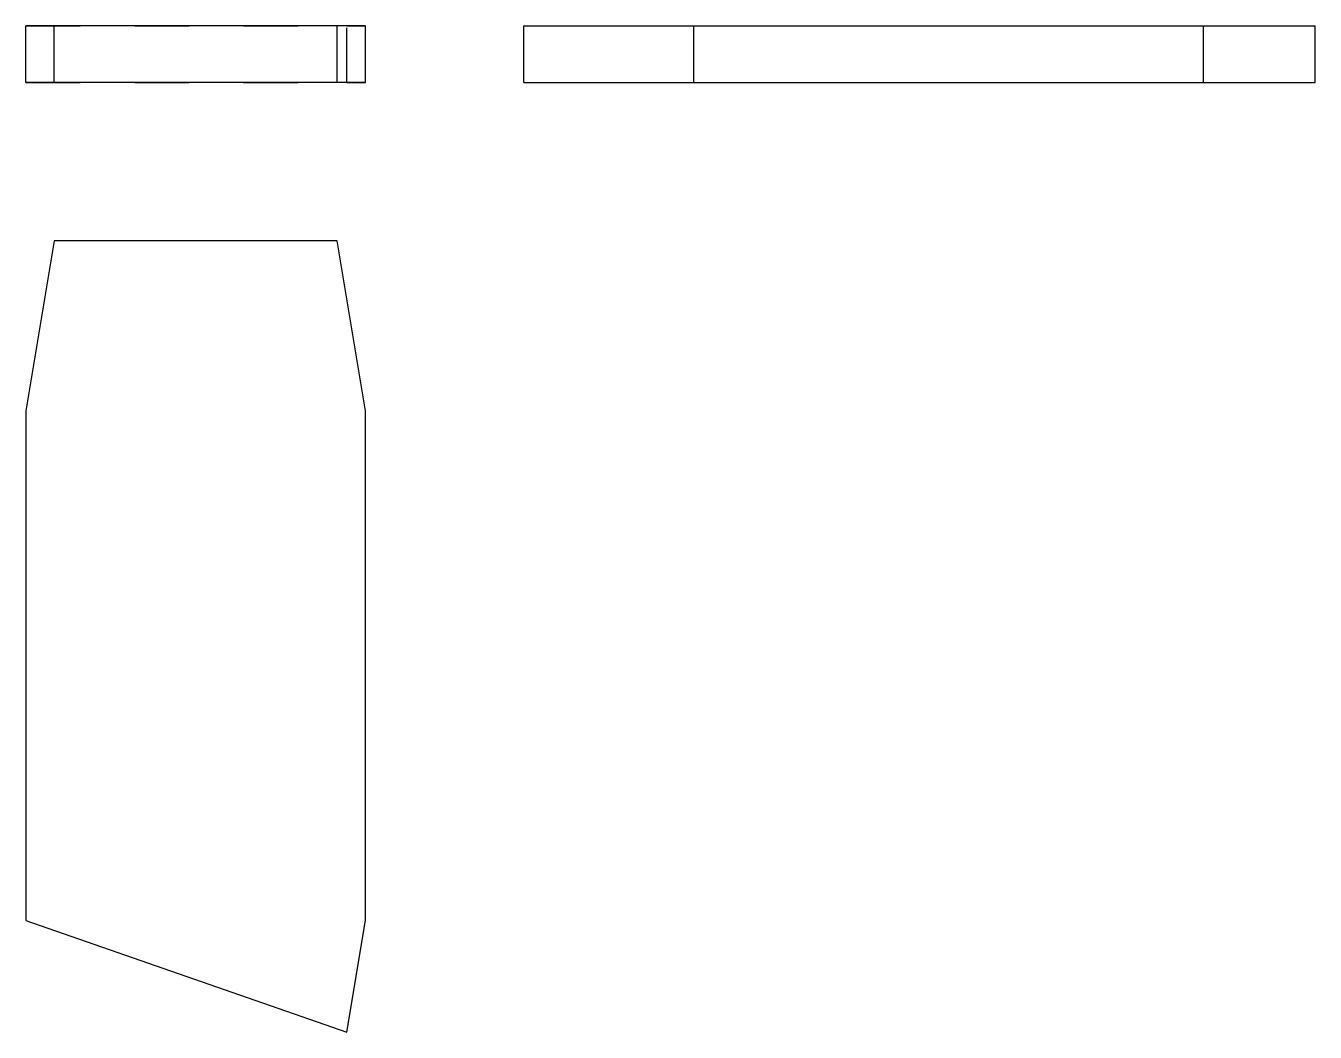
# Model space of a CAD drawing. Extents: x 0 to 2.37, y 0 to 1.85.
import ezdxf

# ---------------------------------------------------------------- set-up
doc = ezdxf.new("R2010")
doc.units = 0
doc.linetypes.add('HIDDEN', pattern=[0.072662, 0.048466, -0.024196])
for name, color, linetype in [('FRONT', 7, 'CONTINUOUS'), ('FRONT_HID', 7, 'HIDDEN'), ('LEFT', 7, 'CONTINUOUS'), ('TOP', 7, 'CONTINUOUS')]:
    doc.layers.add(name, color=color, linetype=linetype)

msp = doc.modelspace()

# ---------------------------------------------------------------- linework, layer by layer
at = {"layer": 'FRONT'}
for p, q in [((0, 1.743889), (0, 1.847899)), ((0.052005, 1.847899), (0, 1.847899)), ((0.052005, 1.743889), (0.052005, 1.847899)), ((0.572059, 1.847899), (0.052005, 1.847899)), ((0.572059, 1.743889), (0.572059, 1.847899)), ((0.624064, 1.847899), (0.572059, 1.847899)), ((0.624064, 1.743889), (0.624064, 1.847899)), ((0.052005, 1.743889), (0, 1.743889)), ((0.572059, 1.743889), (0.052005, 1.743889)), ((0.624064, 1.743889), (0.572059, 1.743889))]:
    msp.add_line(p, q, dxfattribs=at)
at = {"layer": 'FRONT_HID', "linetype": 'HIDDEN'}
for p, q in [((0, 1.847899), (0.589394, 1.847899)), ((0, 1.847899), (0.624064, 1.847899)), ((0, 1.847899), (0.624064, 1.847899)), ((0, 1.847899), (0.624064, 1.847899)), ((0.589394, 1.743889), (0.589394, 1.847899)), ((0.589394, 1.847899), (0.624064, 1.847899)), ((0, 1.743889), (0.589394, 1.743889)), ((0, 1.743889), (0.624064, 1.743889)), ((0, 1.743889), (0.624064, 1.743889)), ((0, 1.743889), (0.624064, 1.743889)), ((0.589394, 1.743889), (0.624064, 1.743889))]:
    msp.add_line(p, q, dxfattribs=at)
at = {"layer": 'LEFT'}
for p, q in [((0.914712, 1.743889), (0.914712, 1.847899)), ((0.914712, 1.847899), (1.226744, 1.847899)), ((1.226744, 1.743889), (1.226744, 1.847899)), ((1.226744, 1.847899), (1.694793, 1.847899)), ((1.694793, 1.847899), (2.162841, 1.847899)), ((2.162841, 1.743889), (2.162841, 1.847899)), ((2.162841, 1.847899), (2.367953, 1.847899)), ((2.367953, 1.743889), (2.367953, 1.847899)), ((0.914712, 1.743889), (1.226744, 1.743889)), ((1.226744, 1.743889), (1.694793, 1.743889)), ((1.694793, 1.743889), (2.162841, 1.743889)), ((2.162841, 1.743889), (2.367953, 1.743889))]:
    msp.add_line(p, q, dxfattribs=at)
at = {"layer": 'TOP'}
for p, q in [((0.052005, 1.45324), (0, 1.141208)), ((0.572059, 1.45324), (0.052005, 1.45324)), ((0.624064, 1.141208), (0.572059, 1.45324)), ((0, 1.141208), (0, 0.67316)), ((0.624064, 0.67316), (0.624064, 1.141208)), ((0, 0.67316), (0, 0.205112)), ((0.624064, 0.205112), (0.624064, 0.67316)), ((0, 0.205112), (0.589394, 0)), ((0.589394, 0), (0.624064, 0.205112))]:
    msp.add_line(p, q, dxfattribs=at)

doc.saveas('drawing.dxf')
